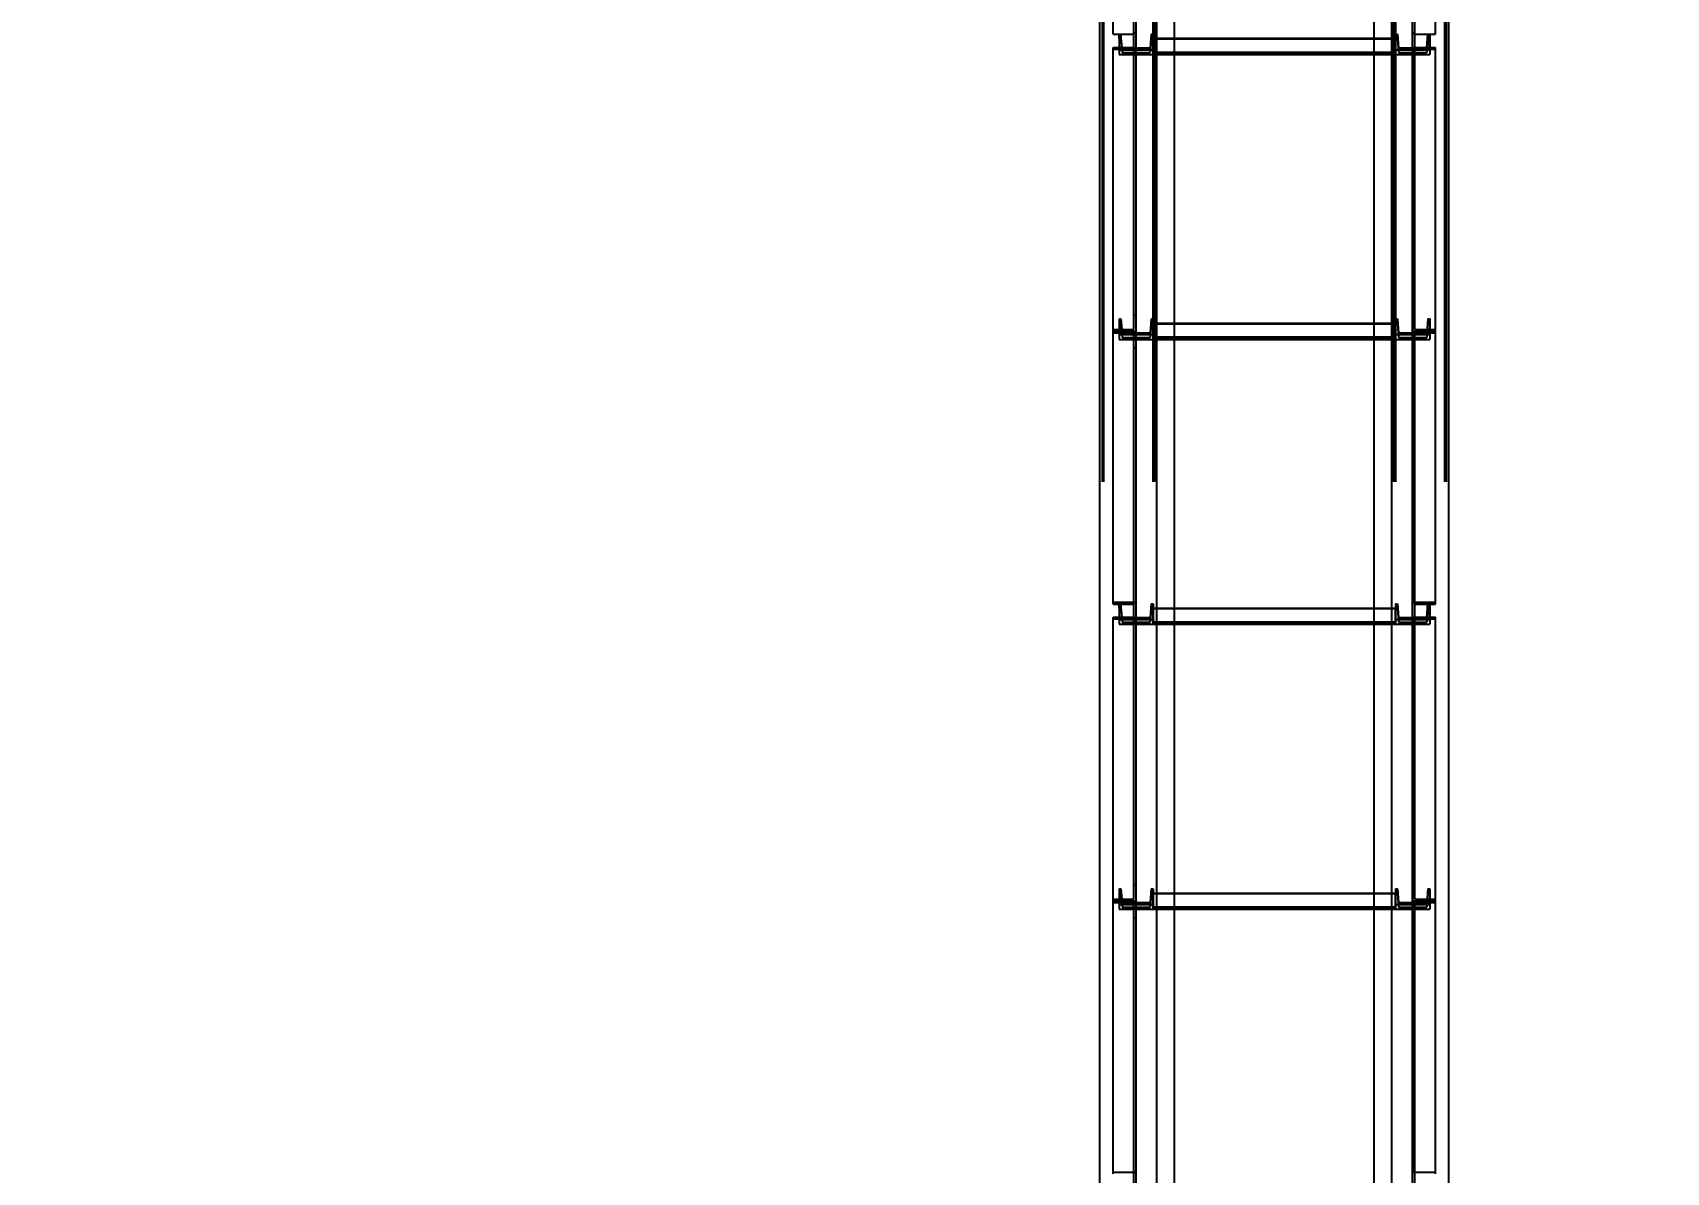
# Model space of a CAD drawing. Header units: millimetres. Extents: x 150209.93 to 150215.05, y 136675.65 to 136679.93.
# Drawn here: x 150214.08 to 150214.1946, y 136677.9464 to 136678.0263 of the extents above; entities that cross this region are included whole.
import ezdxf

# ---------------------------------------------------------------- set-up
doc = ezdxf.new("R2010")
doc.units = ezdxf.units.MM
doc.header["$LTSCALE"] = 0.25
for name, pattern in [('XKITLINE00', [0]), ('XKITLINE02', [4, 2, -2]), ('XKITLINE03', [6, 3, -1, 1, -1])]:
    doc.linetypes.add(name, pattern=pattern)
doc.styles.add('ROMANS', font='romans.shx')
doc.dimstyles.new('MD300', dxfattribs={"dimtxt": 2.5, "dimasz": 2.5, "dimexe": 1, "dimexo": 1, "dimgap": 0.5, "dimtad": 1, "dimdec": 1, "dimlfac": 50, "dimrnd": 0.5, "dimdsep": 46, "dimtxsty": 'ROMANS', "dimcen": 1, "dimclrd": 146, "dimclre": 146, "dimclrt": 30, "dimadec": 1, "dimazin": 2, "dimtfac": 1, "dimtdec": 1, "dimtmove": 0, "dimatfit": 1, "dimfxl": 1, "dimtolj": 1, "dimtzin": 0, "dimlwd": -1, "dimlwe": -1, "dimarcsym": 0})

# ---------------------------------------------------------------- blocks, each defined once
blk = doc.blocks.new('çatıı')
at = {"color": 116, "linetype": 'XKITLINE02', "true_color": 0x136734}
for p, q in [((26132.53, 10820.27), (26132.53, 12463.6)), ((26133.06, 10820.27), (26133.07, 12463.8)), ((26150.3, 10820.27), (26150.3, 12463.8)), ((26150.83, 10820.27), (26150.83, 12463.6)), ((26234.06, 10837.88), (26234.06, 12463.6)), ((26234.91, 10820.27), (26234.91, 12463.6)), ((26235.44, 10820.27), (26235.45, 12463.8)), ((26252.68, 10820.27), (26252.68, 12463.8)), ((26253.21, 10820.27), (26253.21, 12463.6)), ((26150.38, 10820.27), (26150.38, 12460.57)), ((26151.23, 10820.3), (26151.23, 12460.55)), ((26157.88, 10824.41), (26157.88, 12460.56)), ((26227.88, 10820.56), (26227.88, 12460.56)), ((26234.53, 10820.3), (26234.53, 12460.55)), ((26235.38, 10820.27), (26235.38, 12460.57)), ((26131.68, 10840.75), (26131.68, 12421.84)), ((26150.38, 12350.28), (26150.38, 10820.27)), ((26151.23, 12350.28), (26151.23, 10820.3)), ((26254.06, 10887.1), (26254.06, 12350.28)), ((26136.38, 11977.24), (26136.38, 12073.03)), ((26143.58, 11971.93), (26143.58, 12072.44)), ((26144.38, 11971.93), (26144.38, 12073.03)), ((26241.36, 11971.93), (26241.36, 12073.03)), ((26242.16, 11971.93), (26242.16, 12072.44)), ((26249.36, 11977.24), (26249.36, 12073.03)), ((26136.38, 11977.24), (26143.58, 11977.24)), ((26138.38, 11975.61), (26138.38, 11977.28)), ((26138.38, 11977.28), (26139.06, 11977.28)), ((26138.38, 11977.24), (26138.38, 11971.78)), ((26139.06, 11977.28), (26139.06, 11975.61)), ((26139.44, 11972.48), (26139.06, 11977.28)), ((26143.58, 11873.63), (26143.58, 11977.74)), ((26143.58, 11977.74), (26144.38, 11977.74)), ((26144.38, 11873.05), (26144.38, 11977.74)), ((26149.7, 11977.28), (26149.32, 11972.48)), ((26149.7, 11977.28), (26149.7, 11975.61)), ((26149.7, 11977.28), (26150.38, 11977.28)), ((26150.38, 11977.28), (26150.38, 11975.61)), ((26150.38, 11977.28), (26150.38, 11971.78)), ((26235.36, 11977.28), (26235.36, 11971.78)), ((26235.36, 11977.28), (26236.04, 11977.28)), ((26235.36, 11977.28), (26235.36, 11975.61)), ((26236.04, 11977.28), (26236.42, 11972.48)), ((26236.04, 11977.28), (26236.04, 11975.61)), ((26241.36, 11873.05), (26241.36, 11977.74)), ((26241.36, 11977.74), (26242.16, 11977.74)), ((26242.16, 11873.63), (26242.16, 11977.74)), ((26242.16, 11977.24), (26249.36, 11977.24)), ((26246.3, 11972.48), (26246.68, 11977.28)), ((26246.68, 11977.28), (26247.36, 11977.28)), ((26246.68, 11977.28), (26246.68, 11975.61)), ((26247.36, 11971.78), (26247.36, 11977.28)), ((26247.36, 11977.28), (26247.36, 11975.61)), ((26136.38, 11873.05), (26136.38, 11972.59)), ((26136.38, 11972.59), (26143.58, 11972.59)), ((26136.38, 11972.02), (26144.38, 11972.02)), ((26138.38, 11975.61), (26139.06, 11975.61)), ((26138.38, 11975.61), (26138.38, 11970.11)), ((26138.38, 11971.78), (26138.38, 11970.11)), ((26138.38, 11971.78), (26150.38, 11971.78)), ((26139.06, 11975.61), (26139.44, 11970.81)), ((26139.44, 11972.48), (26139.44, 11970.81)), ((26139.44, 11972.48), (26149.32, 11972.48)), ((26139.44, 11970.81), (26149.32, 11970.81)), ((26143.58, 11971.93), (26144.38, 11971.93)), ((26149.7, 11975.61), (26149.32, 11970.81)), ((26149.32, 11972.48), (26149.32, 11970.81)), ((26149.7, 11975.61), (26150.38, 11975.61)), ((26150.38, 11970.11), (26150.38, 11975.79)), ((26150.38, 11975.79), (26157.88, 11975.79)), ((26150.38, 11975.78), (26235.36, 11975.78)), ((26150.38, 11975.62), (26235.36, 11975.62)), ((26150.38, 11975.61), (26235.36, 11975.61)), ((26150.38, 11975.61), (26150.38, 11970.11)), ((26150.38, 11971.78), (26150.38, 11970.11)), ((26150.38, 11970.98), (26235.36, 11970.98)), ((26150.38, 11970.83), (26235.36, 11970.83)), ((26227.88, 11975.79), (26235.36, 11975.79)), ((26235.36, 11970.11), (26235.36, 11975.79)), ((26235.36, 11975.61), (26235.36, 11970.11)), ((26235.36, 11975.61), (26236.04, 11975.61)), ((26235.36, 11971.78), (26247.36, 11971.78)), ((26235.36, 11971.78), (26235.36, 11970.11)), ((26236.04, 11975.61), (26236.42, 11970.81)), ((26236.42, 11972.48), (26246.3, 11972.48)), ((26236.42, 11972.48), (26236.42, 11970.81)), ((26236.42, 11970.81), (26246.3, 11970.81)), ((26241.36, 11972.02), (26249.36, 11972.02)), ((26241.36, 11971.93), (26242.16, 11971.93)), ((26242.16, 11972.59), (26249.36, 11972.59)), ((26246.68, 11975.61), (26246.3, 11970.81)), ((26246.3, 11972.48), (26246.3, 11970.81)), ((26246.68, 11975.61), (26247.36, 11975.61)), ((26247.36, 11975.61), (26247.36, 11970.11)), ((26247.36, 11971.78), (26247.36, 11970.11)), ((26249.36, 11873.05), (26249.36, 11972.59)), ((26138.38, 11970.11), (26150.38, 11970.11)), ((26150.38, 11970.29), (26157.88, 11970.29)), ((26150.38, 11970.11), (26157.88, 11970.11)), ((26227.88, 11970.29), (26235.36, 11970.29)), ((26227.88, 11970.11), (26235.36, 11970.11)), ((26235.36, 11970.11), (26247.36, 11970.11)), ((26143.58, 11878.78), (26144.38, 11878.78)), ((26241.36, 11878.78), (26242.16, 11878.78)), ((26136.38, 11873.63), (26143.58, 11873.63)), ((26136.38, 11777.27), (26136.38, 11873.05)), ((26136.38, 11873.05), (26144.38, 11873.05)), ((26136.38, 11873.05), (26144.38, 11873.05)), ((26138.38, 11877.29), (26138.38, 11875.62)), ((26138.38, 11877.29), (26139.06, 11877.29)), ((26138.38, 11877.29), (26138.38, 11871.79)), ((26138.38, 11875.62), (26139.06, 11875.62)), ((26138.38, 11875.62), (26138.38, 11870.13)), ((26139.06, 11877.29), (26139.06, 11875.62)), ((26139.06, 11877.29), (26139.44, 11872.49)), ((26139.06, 11875.62), (26139.44, 11870.82)), ((26144.38, 11771.95), (26144.38, 11873.05)), ((26149.7, 11877.29), (26149.32, 11872.49)), ((26149.7, 11875.62), (26149.32, 11870.82)), ((26149.7, 11877.29), (26149.7, 11875.62)), ((26149.7, 11877.29), (26150.38, 11877.29)), ((26149.7, 11875.62), (26150.38, 11875.62)), ((26150.38, 11877.29), (26150.38, 11875.62)), ((26150.38, 11877.29), (26150.38, 11871.79)), ((26150.38, 11870.13), (26150.38, 11875.8)), ((26150.38, 11875.8), (26157.88, 11875.8)), ((26150.38, 11875.79), (26235.36, 11875.79)), ((26150.38, 11875.63), (26235.36, 11875.63)), ((26150.38, 11875.62), (26235.36, 11875.62)), ((26150.38, 11875.62), (26150.38, 11870.13)), ((26227.88, 11875.8), (26235.36, 11875.8)), ((26235.36, 11877.29), (26235.36, 11871.79)), ((26235.36, 11877.29), (26236.04, 11877.29)), ((26235.36, 11877.29), (26235.36, 11875.62)), ((26235.36, 11870.13), (26235.36, 11875.8)), ((26235.36, 11875.62), (26235.36, 11870.13)), ((26235.36, 11875.62), (26236.04, 11875.62)), ((26236.04, 11877.29), (26236.42, 11872.49)), ((26236.04, 11877.29), (26236.04, 11875.62)), ((26236.04, 11875.62), (26236.42, 11870.82)), ((26241.36, 11771.95), (26241.36, 11873.05)), ((26241.36, 11873.05), (26249.36, 11873.05)), ((26241.36, 11873.05), (26249.36, 11873.05)), ((26242.16, 11873.63), (26249.36, 11873.63)), ((26246.68, 11877.29), (26246.3, 11872.49)), ((26246.68, 11875.62), (26246.3, 11870.82)), ((26246.68, 11877.29), (26247.36, 11877.29)), ((26246.68, 11877.29), (26246.68, 11875.62)), ((26246.68, 11875.62), (26247.36, 11875.62)), ((26247.36, 11877.29), (26247.36, 11871.79)), ((26247.36, 11877.29), (26247.36, 11875.62)), ((26247.36, 11875.62), (26247.36, 11870.13)), ((26249.36, 11777.27), (26249.36, 11873.05)), ((26136.38, 11872.46), (26143.58, 11872.46)), ((26138.38, 11871.79), (26138.38, 11870.13)), ((26138.38, 11871.79), (26150.38, 11871.79)), ((26138.38, 11870.13), (26150.38, 11870.13)), ((26139.44, 11872.49), (26139.44, 11870.82)), ((26139.44, 11872.49), (26149.32, 11872.49)), ((26139.44, 11870.82), (26149.32, 11870.82)), ((26143.58, 11771.95), (26143.58, 11872.46)), ((26149.32, 11872.49), (26149.32, 11870.82)), ((26150.38, 11871.79), (26150.38, 11870.13)), ((26150.38, 11870.99), (26235.36, 11870.99)), ((26150.38, 11870.84), (26235.36, 11870.84)), ((26150.38, 11870.3), (26157.88, 11870.3)), ((26150.38, 11870.13), (26157.88, 11870.13)), ((26227.88, 11870.3), (26235.36, 11870.3)), ((26227.88, 11870.13), (26235.36, 11870.13)), ((26235.36, 11871.79), (26247.36, 11871.79)), ((26235.36, 11871.79), (26235.36, 11870.13)), ((26235.36, 11870.13), (26247.36, 11870.13)), ((26236.42, 11872.49), (26246.3, 11872.49)), ((26236.42, 11872.49), (26236.42, 11870.82)), ((26236.42, 11870.82), (26246.3, 11870.82)), ((26242.16, 11771.95), (26242.16, 11872.46)), ((26242.16, 11872.46), (26249.36, 11872.46)), ((26246.3, 11872.49), (26246.3, 11870.82)), ((26247.36, 11871.79), (26247.36, 11870.13)), ((26143.58, 11867.15), (26144.38, 11867.15)), ((26241.36, 11867.15), (26242.16, 11867.15)), ((26136.38, 11777.86), (26144.38, 11777.86)), ((26136.38, 11777.27), (26143.58, 11777.27)), ((26138.38, 11775.64), (26138.38, 11777.3)), ((26138.38, 11777.3), (26139.06, 11777.3)), ((26138.38, 11777.27), (26138.38, 11771.8)), ((26138.38, 11775.64), (26139.06, 11775.64)), ((26138.38, 11775.64), (26138.38, 11770.14)), ((26139.06, 11777.3), (26139.06, 11775.64)), ((26139.44, 11772.5), (26139.06, 11777.3)), ((26139.06, 11775.64), (26139.44, 11770.84)), ((26143.58, 11673.65), (26143.58, 11777.77)), ((26143.58, 11777.77), (26144.38, 11777.77)), ((26144.38, 11673.08), (26144.38, 11777.77)), ((26149.7, 11777.3), (26149.32, 11772.5)), ((26149.7, 11775.64), (26149.32, 11770.84)), ((26149.7, 11777.3), (26149.7, 11775.64)), ((26149.7, 11777.3), (26150.38, 11777.3)), ((26149.7, 11775.64), (26150.38, 11775.64)), ((26150.38, 11777.3), (26150.38, 11775.64)), ((26150.38, 11777.3), (26150.38, 11771.8)), ((26150.38, 11770.14), (26150.38, 11775.81)), ((26150.38, 11775.81), (26157.88, 11775.81)), ((26150.38, 11775.8), (26235.36, 11775.8)), ((26150.38, 11775.65), (26235.36, 11775.65)), ((26150.38, 11775.64), (26235.36, 11775.64)), ((26150.38, 11775.64), (26150.38, 11770.14)), ((26227.88, 11775.81), (26235.36, 11775.81)), ((26235.36, 11777.3), (26235.36, 11771.8)), ((26235.36, 11777.3), (26236.04, 11777.3)), ((26235.36, 11777.3), (26235.36, 11775.64)), ((26235.36, 11770.14), (26235.36, 11775.81)), ((26235.36, 11775.64), (26235.36, 11770.14)), ((26235.36, 11775.64), (26236.04, 11775.64)), ((26236.04, 11777.3), (26236.42, 11772.5)), ((26236.04, 11777.3), (26236.04, 11775.64)), ((26236.04, 11775.64), (26236.42, 11770.84)), ((26241.36, 11777.86), (26249.36, 11777.86)), ((26241.36, 11673.08), (26241.36, 11777.77)), ((26241.36, 11777.77), (26242.16, 11777.77)), ((26242.16, 11673.65), (26242.16, 11777.77)), ((26242.16, 11777.27), (26249.36, 11777.27)), ((26246.3, 11772.5), (26246.68, 11777.3)), ((26246.68, 11775.64), (26246.3, 11770.84)), ((26246.68, 11777.3), (26247.36, 11777.3)), ((26246.68, 11777.3), (26246.68, 11775.64)), ((26246.68, 11775.64), (26247.36, 11775.64)), ((26247.36, 11771.8), (26247.36, 11777.3)), ((26247.36, 11777.3), (26247.36, 11775.64)), ((26247.36, 11775.64), (26247.36, 11770.14)), ((26136.38, 11673.08), (26136.38, 11772.62)), ((26136.38, 11772.62), (26143.58, 11772.62)), ((26136.38, 11772.04), (26144.38, 11772.04)), ((26138.38, 11771.8), (26138.38, 11770.14)), ((26138.38, 11771.8), (26150.38, 11771.8)), ((26138.38, 11770.14), (26150.38, 11770.14)), ((26139.44, 11772.5), (26139.44, 11770.84)), ((26139.44, 11772.5), (26149.32, 11772.5)), ((26139.44, 11770.84), (26149.32, 11770.84)), ((26143.58, 11771.95), (26144.38, 11771.95)), ((26149.32, 11772.5), (26149.32, 11770.84)), ((26150.38, 11771.8), (26150.38, 11770.14)), ((26150.38, 11771), (26235.36, 11771)), ((26150.38, 11770.85), (26235.36, 11770.85)), ((26150.38, 11770.31), (26157.88, 11770.31)), ((26150.38, 11770.14), (26157.88, 11770.14)), ((26227.88, 11770.31), (26235.36, 11770.31)), ((26227.88, 11770.14), (26235.36, 11770.14)), ((26235.36, 11771.8), (26247.36, 11771.8)), ((26235.36, 11771.8), (26235.36, 11770.14)), ((26235.36, 11770.14), (26247.36, 11770.14)), ((26236.42, 11772.5), (26246.3, 11772.5)), ((26236.42, 11772.5), (26236.42, 11770.84)), ((26236.42, 11770.84), (26246.3, 11770.84)), ((26241.36, 11772.04), (26249.36, 11772.04)), ((26241.36, 11771.95), (26242.16, 11771.95)), ((26242.16, 11772.62), (26249.36, 11772.62)), ((26246.3, 11772.5), (26246.3, 11770.84)), ((26247.36, 11771.8), (26247.36, 11770.14)), ((26249.36, 11673.08), (26249.36, 11772.62)), ((26143.58, 11678.8), (26144.38, 11678.8)), ((26241.36, 11678.8), (26242.16, 11678.8)), ((26136.38, 11673.65), (26143.58, 11673.65)), ((26136.38, 11577.29), (26136.38, 11673.08)), ((26136.38, 11673.08), (26144.38, 11673.08)), ((26136.38, 11673.08), (26144.38, 11673.08)), ((26136.38, 11672.48), (26143.58, 11672.48)), ((26138.38, 11677.31), (26138.38, 11675.65)), ((26138.38, 11677.31), (26139.06, 11677.31)), ((26138.38, 11677.31), (26138.38, 11671.81)), ((26138.38, 11675.65), (26139.06, 11675.65)), ((26138.38, 11675.65), (26138.38, 11670.15)), ((26139.06, 11677.31), (26139.06, 11675.65)), ((26139.06, 11677.31), (26139.44, 11672.51)), ((26139.06, 11675.65), (26139.44, 11670.85)), ((26139.44, 11672.51), (26139.44, 11670.85)), ((26139.44, 11672.51), (26149.32, 11672.51)), ((26143.58, 11571.97), (26143.58, 11672.48)), ((26144.38, 11571.97), (26144.38, 11673.08)), ((26149.7, 11677.31), (26149.32, 11672.51)), ((26149.7, 11675.65), (26149.32, 11670.85)), ((26149.32, 11672.51), (26149.32, 11670.85)), ((26149.7, 11677.31), (26149.7, 11675.65)), ((26149.7, 11677.31), (26150.38, 11677.31)), ((26149.7, 11675.65), (26150.38, 11675.65)), ((26150.38, 11677.31), (26150.38, 11675.65)), ((26150.38, 11677.31), (26150.38, 11671.81)), ((26150.38, 11670.15), (26150.38, 11675.83)), ((26150.38, 11675.83), (26157.88, 11675.83)), ((26150.38, 11675.81), (26235.36, 11675.81)), ((26150.38, 11675.66), (26235.36, 11675.66)), ((26150.38, 11675.65), (26150.38, 11670.15)), ((26150.38, 11675.65), (26235.36, 11675.65)), ((26227.88, 11675.83), (26235.36, 11675.83)), ((26235.36, 11677.31), (26235.36, 11671.81)), ((26235.36, 11677.31), (26236.04, 11677.31)), ((26235.36, 11677.31), (26235.36, 11675.65)), ((26235.36, 11670.15), (26235.36, 11675.83)), ((26235.36, 11675.65), (26235.36, 11670.15)), ((26235.36, 11675.65), (26236.04, 11675.65)), ((26236.04, 11677.31), (26236.42, 11672.51)), ((26236.04, 11677.31), (26236.04, 11675.65)), ((26236.04, 11675.65), (26236.42, 11670.85)), ((26236.42, 11672.51), (26246.3, 11672.51)), ((26236.42, 11672.51), (26236.42, 11670.85)), ((26241.36, 11571.97), (26241.36, 11673.08)), ((26241.36, 11673.08), (26249.36, 11673.08)), ((26241.36, 11673.08), (26249.36, 11673.08)), ((26242.16, 11673.65), (26249.36, 11673.65)), ((26242.16, 11571.97), (26242.16, 11672.48)), ((26242.16, 11672.48), (26249.36, 11672.48)), ((26246.68, 11677.31), (26246.3, 11672.51)), ((26246.68, 11675.65), (26246.3, 11670.85)), ((26246.3, 11672.51), (26246.3, 11670.85)), ((26246.68, 11677.31), (26247.36, 11677.31)), ((26246.68, 11677.31), (26246.68, 11675.65)), ((26246.68, 11675.65), (26247.36, 11675.65)), ((26247.36, 11677.31), (26247.36, 11671.81)), ((26247.36, 11677.31), (26247.36, 11675.65)), ((26247.36, 11675.65), (26247.36, 11670.15)), ((26249.36, 11577.29), (26249.36, 11673.08)), ((26138.38, 11671.81), (26138.38, 11670.15)), ((26138.38, 11671.81), (26150.38, 11671.81)), ((26138.38, 11670.15), (26150.38, 11670.15)), ((26139.44, 11670.85), (26149.32, 11670.85)), ((26143.58, 11667.17), (26144.38, 11667.17)), ((26150.38, 11671.81), (26150.38, 11670.15)), ((26150.38, 11671.01), (26235.36, 11671.01)), ((26150.38, 11670.86), (26235.36, 11670.86)), ((26150.38, 11670.33), (26157.88, 11670.33)), ((26150.38, 11670.15), (26157.88, 11670.15)), ((26227.88, 11670.33), (26235.36, 11670.33)), ((26227.88, 11670.15), (26235.36, 11670.15)), ((26235.36, 11671.81), (26247.36, 11671.81)), ((26235.36, 11671.81), (26235.36, 11670.15)), ((26235.36, 11670.15), (26247.36, 11670.15)), ((26236.42, 11670.85), (26246.3, 11670.85)), ((26241.36, 11667.17), (26242.16, 11667.17)), ((26247.36, 11671.81), (26247.36, 11670.15)), ((26136.38, 11577.88), (26144.38, 11577.88)), ((26241.36, 11577.88), (26249.36, 11577.88))]:
    blk.add_line(p, q, dxfattribs=at)
at = {"color": 1, "linetype": 'XKITLINE03'}
for p, q in [((26144.38, 10818.82), (26144.38, 12467.2)), ((26241.36, 10818.82), (26241.36, 12467.2)), ((26150.38, 12460.27), (26150.38, 10820.27)), ((26235.38, 10820.27), (26235.38, 12460.27)), ((26144.38, 11873.05), (26144.38, 11972.02)), ((26150.38, 11970.11), (26150.38, 11971.78)), ((26235.36, 11971.78), (26235.36, 11970.11)), ((26241.36, 11972.02), (26241.36, 11873.05)), ((26150.38, 11970.29), (26235.36, 11970.29)), ((26144.38, 11777.86), (26144.38, 11873.05)), ((26241.36, 11873.05), (26241.36, 11777.86)), ((26150.38, 11870.13), (26150.38, 11871.79)), ((26150.38, 11870.3), (26235.36, 11870.3)), ((26235.36, 11871.79), (26235.36, 11870.13)), ((26144.38, 11673.08), (26144.38, 11772.04)), ((26150.38, 11770.14), (26150.38, 11771.8)), ((26150.38, 11770.31), (26235.36, 11770.31)), ((26235.36, 11771.8), (26235.36, 11770.14)), ((26241.36, 11772.04), (26241.36, 11673.08)), ((26144.38, 11577.88), (26144.38, 11673.08)), ((26241.36, 11673.08), (26241.36, 11577.88)), ((26150.38, 11670.15), (26150.38, 11671.81)), ((26150.38, 11670.33), (26235.36, 11670.33)), ((26235.36, 11671.81), (26235.36, 11670.15))]:
    blk.add_line(p, q, dxfattribs=at)
at = {"color": 7, "linetype": 'XKITLINE00'}
for p, q in [((26131.68, 10930.57), (26131.68, 12349.97)), ((26151.68, 10930.57), (26151.68, 12349.97)), ((26157.88, 10930.57), (26157.88, 12349.97)), ((26227.88, 10930.57), (26227.88, 12349.97)), ((26234.06, 10930.57), (26234.06, 12349.97)), ((26254.06, 10930.57), (26254.06, 12349.97)), ((26157.88, 11975.79), (26227.88, 11975.79)), ((26157.88, 11970.29), (26227.88, 11970.29)), ((26157.88, 11970.11), (26227.88, 11970.11)), ((26157.88, 11875.8), (26227.88, 11875.8)), ((26157.88, 11870.3), (26227.88, 11870.3)), ((26157.88, 11870.13), (26227.88, 11870.13)), ((26157.88, 11775.81), (26227.88, 11775.81)), ((26157.88, 11770.31), (26227.88, 11770.31)), ((26157.88, 11770.14), (26227.88, 11770.14)), ((26157.88, 11675.83), (26227.88, 11675.83)), ((26157.88, 11670.33), (26227.88, 11670.33)), ((26157.88, 11670.15), (26227.88, 11670.15))]:
    blk.add_line(p, q, dxfattribs=at)
at = {"color": 1, "linetype": 'XKITLINE00'}
for centre in [(26144.38, 11972.02), (26150.38, 11971.78), (26150.38, 11970.29), (26235.36, 11971.78), (26235.36, 11970.29), (26241.36, 11972.02), (26150.38, 11970.11), (26235.36, 11970.11), (26144.38, 11873.05), (26144.38, 11873.05), (26241.36, 11873.05), (26241.36, 11873.05), (26150.38, 11871.79), (26150.38, 11870.3), (26150.38, 11870.13), (26235.36, 11871.79), (26235.36, 11870.3), (26235.36, 11870.13), (26144.38, 11777.86), (26241.36, 11777.86), (26144.38, 11772.04), (26150.38, 11771.8), (26150.38, 11770.31), (26150.38, 11770.14), (26235.36, 11771.8), (26235.36, 11770.31), (26235.36, 11770.14), (26241.36, 11772.04), (26144.38, 11673.08), (26144.38, 11673.08), (26241.36, 11673.08), (26241.36, 11673.08), (26150.38, 11671.81), (26150.38, 11670.33), (26150.38, 11670.15), (26235.36, 11671.81), (26235.36, 11670.33), (26235.36, 11670.15), (26144.38, 11577.88), (26241.36, 11577.88)]:
    blk.add_circle(centre, 0.05, dxfattribs=at)
blk = doc.blocks.new('*D8')
at = {"color": 146, "transparency": 16777216}
for p, q in [((150214.91743, 136678.24692), (150215.05387, 136678.24692)), ((150214.05387, 136678.21692), (150214.05387, 136677.37684)), ((150214.91743, 136677.34684), (150215.05387, 136677.34684))]:
    blk.add_line(p, q, dxfattribs=at)
for points in [[(150214.04887, 136678.21692), (150214.05887, 136678.21692), (150214.05387, 136678.24692)], [(150214.04887, 136677.37684), (150214.05887, 136677.37684), (150214.05387, 136677.34684)]]:
    blk.add_solid(points, dxfattribs=at)
at = {"layer": 'DEFPOINTS', "color": 0, "transparency": 16777216}
for p in [(150213.91743, 136678.24692), (150213.91743, 136677.34684), (150214.05387, 136677.34684)]:
    blk.add_point(p, dxfattribs=at)
at = {"color": 30, "transparency": 16777216, "insert": (150214.02887, 136677.79688), "char_height": 0.03, "attachment_point": 5, "rotation": 90, "style": 'ROMANS'}
blk.add_mtext('\\A1;45', dxfattribs=at)

msp = doc.modelspace()

# ---------------------------------------------------------------- block references
at = {"xscale": 0.0002000170049888334, "yscale": 0.0002000170049888334, "zscale": 0.0002000170049888334}
msp.add_blockref('çatıı', (150208.92807, 136675.63059), dxfattribs=at)

# ---------------------------------------------------------------- dimensions: what is measured, and where the dimension line sits
dim = msp.add_aligned_dim(p1=(150213.91743, 136678.24692), p2=(150213.91743, 136677.34684), distance=0.13644, dimstyle='MD300', override={"dimtxt": 0.03, "dimasz": 0.03, "dimgap": 0.01})
dim.commit()
dim.dimension.update_dxf_attribs({"geometry": '*D8', "text_midpoint": (150214.02887, 136677.79688)})

doc.saveas('drawing.dxf')
